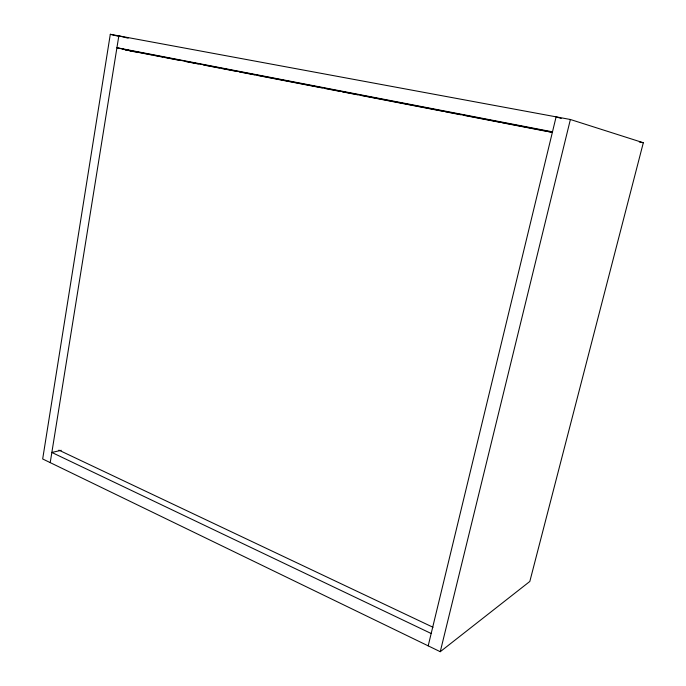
<?xml version="1.0" encoding="UTF-8"?>
<svg xmlns="http://www.w3.org/2000/svg" width="686" height="686" viewBox="0 0 686 686"><rect width="100%" height="100%" fill="white"/><g stroke="black" fill="none" stroke-linecap="round" stroke-linejoin="round"><path stroke-width="1.03" d="M110.3 34.3L42.678 458.968L440.258 651.7L529.824 581.454L643.322 142.748L570.383 119.493L110.3 34.3L119.647 36.607M50.215 462.621L118.832 35.878L128.128 38.176M428.193 645.852L556.114 116.843M440.258 651.7L570.383 119.493M61.251 450.299L51.853 452.46L431.177 633.512M639.309 141.985L643.322 142.748M552.496 131.841L116.929 47.728L137.766 52.573M122.708 49.16L552.41 132.226M131.146 50.996L125.186 49.778M136.403 52.016L152.163 55.06M154.264 55.472L162.668 57.092M164.769 57.504L180.529 60.548M185.786 61.569L198.391 64.004M203.648 65.024L219.4 68.068M221.501 68.48L237.262 71.524M239.363 71.936L255.123 74.98M257.224 75.391L322.369 87.988M324.469 88.4L340.23 91.444M342.331 91.855L358.092 94.9M360.193 95.311L443.199 111.364M445.3 111.775L461.061 114.819M463.161 115.222L499.94 122.34M502.041 122.751L546.167 131.283M548.268 131.686L552.47 132.501M557.135 117.169L561.199 118.446M58.885 450.136L433.012 627.27"/></g></svg>
